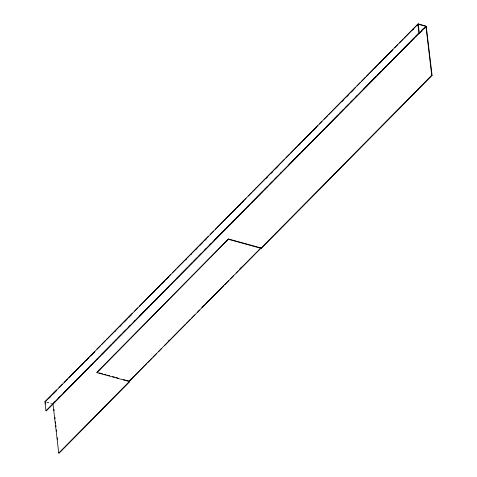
<?xml version="1.0" encoding="UTF-8"?>
<svg xmlns="http://www.w3.org/2000/svg" width="477" height="477" viewBox="0 0 477 477"><rect width="100%" height="100%" fill="white"/><g stroke="black" fill="none" stroke-linecap="round" stroke-linejoin="round"><path stroke-width="0.36" stroke-dasharray="2.38 1.79" d="M46.645 401.986L51.546 403.345M46.686 402.361L51.594 403.715"/><path stroke-width="0.72" d="M56.751 389.947L44.933 401.694L45.959 410.769L46.335 410.87L425.961 26.366L418.257 24.238L417.214 25.293M58.844 387.825L62.505 384.116M64.079 382.53L67.74 378.821M68.783 377.76L94.941 351.269M97.034 349.152L100.17 345.974M101.738 344.382L105.399 340.673M106.449 339.618L132.6 313.127M134.693 311.01L137.835 307.832M139.403 306.24L170.79 274.454M172.358 272.862L176.019 269.153M177.068 268.098L208.449 236.306M210.542 234.189L213.684 231.011M215.252 229.419L246.114 198.164M248.207 196.047L251.868 192.338M252.917 191.277L284.304 159.491M285.872 157.899L289.533 154.19M290.576 153.135L317.777 125.582M319.351 123.996L321.963 121.343M324.056 119.226L327.717 115.517M328.766 114.456L355.443 87.44M357.011 85.848L360.153 82.67M361.721 81.084L365.382 77.375M366.431 76.314L392.583 49.823M394.676 47.706L397.812 44.528M399.386 42.936L403.047 39.227M404.091 38.172L418.216 23.868L426.205 26.175L432.096 75.414L261.289 248.404L260.818 247.557L260.478 247.819L228.507 238.983L96.897 372.275L96.944 372.644L129.285 381.487A0.906 0.608 44.6 0 0 129.595 380.95L146.827 363.498M44.927 401.968L418.216 23.868M48.427 398.796L51.045 396.143M53.132 394.026L56.274 390.848M77.196 369.657L78.246 368.596M81.907 364.887L83.475 363.295M86.611 360.117L88.704 358M91.322 355.353L94.458 352.175M114.862 331.509L115.905 330.454M119.566 326.745L121.14 325.153M124.276 321.975L126.894 319.328M128.987 317.205L131.598 314.558M152.521 293.367L154.095 291.775M157.231 288.597L159.324 286.48M161.941 283.833L164.553 281.18M166.646 279.063L168.739 276.94M185.481 259.989L186.525 258.928M190.711 254.694L191.754 253.633M195.421 249.924L196.989 248.332M200.125 245.154L202.743 242.507M204.836 240.39L206.404 238.798M228.376 216.546L229.419 215.491M233.08 211.782L235.173 209.659M237.79 207.012L240.402 204.365M242.495 202.242L243.544 201.181M266.035 178.404L267.603 176.812M270.745 173.634L272.838 171.517M275.45 168.864L278.067 166.217M298.99 145.026L300.039 143.965M303.7 140.256L305.268 138.67M308.41 135.492L311.022 132.839M313.115 130.722L316.257 127.544M341.884 101.583L343.458 99.997M346.594 96.819L348.687 94.696M351.305 92.049L353.916 89.402M374.844 68.205L375.888 67.15M379.549 63.441L381.117 61.849M384.259 58.671L386.352 56.554M388.964 53.901L392.106 50.723M412.504 30.063L413.553 29.002M45.959 410.769L418.931 33.032L417.9 24.232M52.947 403.733L55.04 401.61M58.176 398.432L59.75 396.846M63.936 392.607L78.58 377.772M80.148 376.18L83.29 373.002M85.383 370.885L87.995 368.232M90.612 365.585L92.705 363.468M96.366 359.759L97.409 358.698M101.595 354.459L111.535 344.394M112.584 343.333L116.245 339.624M117.813 338.038L120.949 334.86M123.042 332.737L125.66 330.09M128.796 326.912L130.364 325.32M134.031 321.611L135.074 320.556M139.785 315.786L149.2 306.252M150.243 305.191L153.904 301.482M155.997 299.365L158.614 296.712M161.232 294.065L163.325 291.948M166.461 288.77L168.029 287.178M176.925 278.169L187.383 267.573M188.433 266.518L192.094 262.809M193.662 261.217L196.798 258.039M198.891 255.922L201.509 253.269M204.645 250.091L206.219 248.505M209.88 244.796L210.923 243.735M214.066 240.557L225.049 229.431M226.092 228.37L229.759 224.661M231.327 223.075L234.463 219.897M237.081 217.244L239.174 215.127M242.31 211.949L243.878 210.357M247.539 206.648L248.589 205.593M251.725 202.415L262.714 191.289M264.282 189.697L267.418 186.519M269.511 184.402L272.128 181.749M274.74 179.102L276.833 176.985M280.5 173.276L281.543 172.215M288.865 164.798L295.668 157.911M296.712 156.85L300.373 153.141M301.947 151.555L305.608 147.846M307.176 146.254L310.312 143.076M312.93 140.429L315.023 138.306M318.159 135.128L319.727 133.542M323.394 129.833L324.438 128.772M326.006 127.18L338.563 114.468M339.606 113.407L343.267 109.698M345.36 107.581L347.977 104.934M350.595 102.281L352.688 100.164M355.824 96.986L357.392 95.394M363.146 89.569L376.222 76.326M377.796 74.734L380.932 71.556M383.025 69.439L385.643 66.786M388.254 64.139L390.347 62.022M394.008 58.313L395.057 57.252M400.811 51.427L409.183 42.948M410.226 41.887L413.887 38.178M415.455 36.592L418.597 33.414M421.209 30.761L423.302 28.644M419.545 33.36L422.163 30.707M423.731 29.121L426.349 26.473M96.944 372.644L228.507 238.983M129.732 380.318L131.3 378.732M168.381 341.174L169.424 340.119M201.801 307.325L203.369 305.739M207.024 302.036L208.073 300.975M239.931 268.712L241.493 267.126M128.909 381.481L260.895 248.195A0.906 0.608 44.6 0 0 261.199 247.843M147.876 362.437L152.05 358.209M153.099 357.148L156.754 353.445M158.841 351.328L161.453 348.687M164.589 345.515L185.475 324.354M186.519 323.299L190.174 319.596M191.742 318.01L194.878 314.838M197.49 312.191L199.577 310.074M202.188 307.432L223.6 285.747M224.643 284.686L228.823 280.452M230.391 278.866L233.521 275.694M236.133 273.047L238.226 270.936M239.269 269.875L260.68 248.189M129.595 380.95L129.684 381.695L59.124 453.15L58.743 453.043L129.297 381.588L129.207 380.843L129.052 381.111M260.907 248.296L431.715 75.306L425.961 26.366M418.931 33.032L419.307 33.134L418.257 24.238M431.715 75.306L432.096 75.414M228.549 239.353L260.52 248.189M99.031 372.865L102.579 373.843M104.004 374.236L106.132 374.827M107.558 375.22L109.686 375.804M112.53 376.591L114.659 377.182M116.078 377.575L118.213 378.166M123.185 379.537L128.868 381.111M129.297 381.588L129.684 381.695M261.205 247.658L261.289 248.404M53.979 409.32L54.151 410.78M54.921 417.357L55.093 418.818M55.433 421.74L55.606 423.2M55.863 425.395L56.036 426.855M56.381 429.777L56.554 431.238M57.323 437.808L57.496 439.269M52.989 404.102L58.743 453.043M45.369 402.654L45.53 404.025"/></g></svg>
